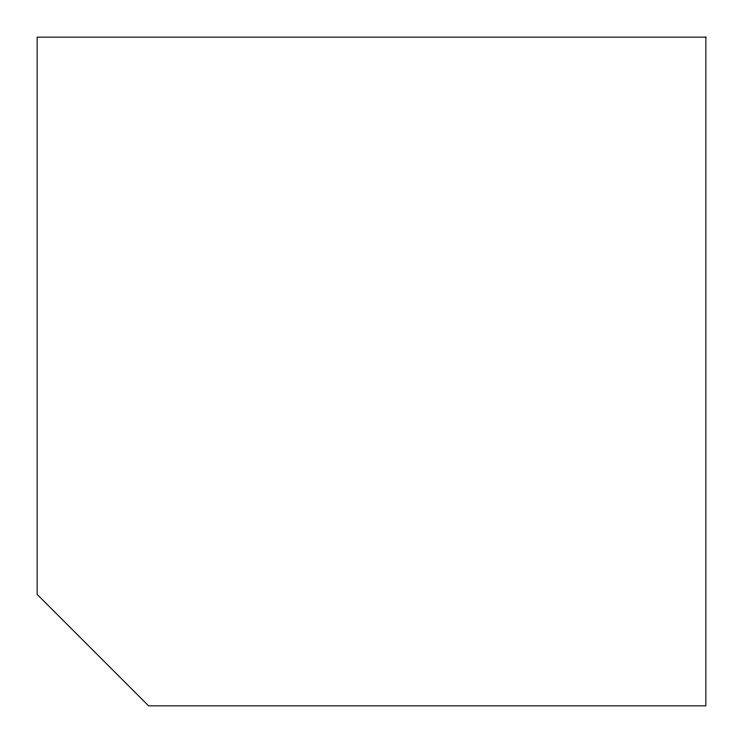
<?xml version="1.0" encoding="UTF-8"?>
<svg xmlns="http://www.w3.org/2000/svg" width="743" height="743" viewBox="0 0 743 743"><rect width="100%" height="100%" fill="white"/><g stroke="black" fill="none" stroke-linecap="round" stroke-linejoin="round"><path stroke-width="1.11" d="M705.85 37.15L37.15 37.15L37.15 594.4L148.6 705.85L705.85 705.85L705.85 37.15"/></g></svg>
